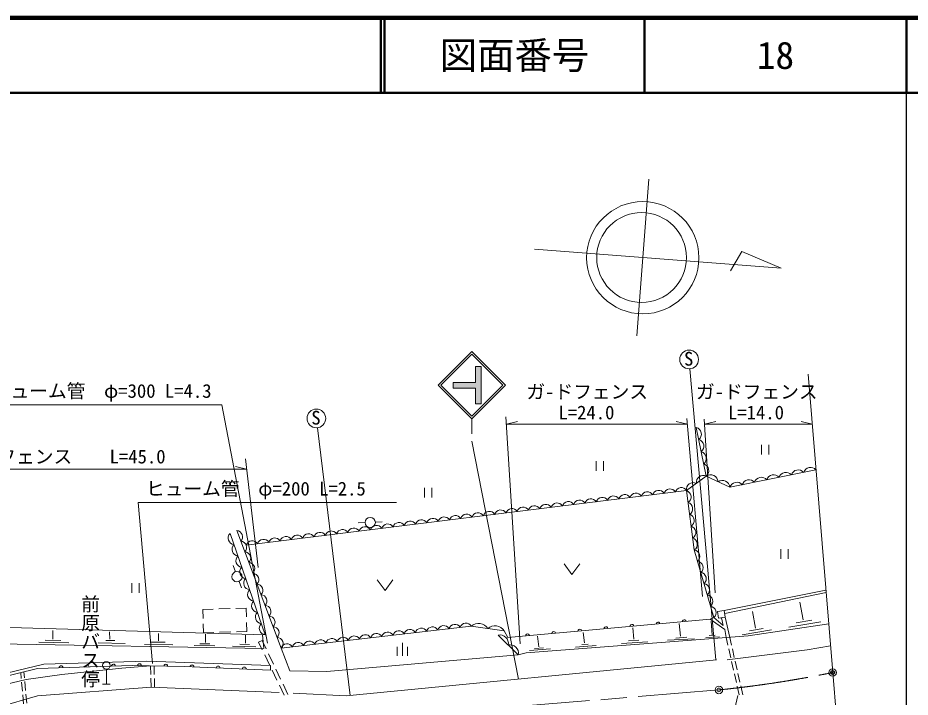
# Model space of a CAD drawing. Units: millimetres, scale not verified. Extents: x 40000 to 680000, y 20000 to 380000.
# Drawn here: x 460240 to 579500, y 289242 to 380000 of the extents above; entities that cross this region are included whole.
import ezdxf
from ezdxf.enums import TextEntityAlignment as Align

# ---------------------------------------------------------------- set-up
doc = ezdxf.new("R2010")
doc.units = ezdxf.units.MM
doc.header["$LTSCALE"] = 1000
doc.header["$PDMODE"] = 32
doc.header["$PDSIZE"] = 500
doc.linetypes.add('CHAIN', pattern=[18.5, 12, -1.5, 3.5, -1.5])
for name, color, linetype, lineweight in [('M-BGD', 7, 'Continuous', 13), ('M-BMK', 2, 'CHAIN', 13), ('M-BMK-SRVR', 3, 'Continuous', 13), ('M-STR-HTXT', 7, 'Continuous', 13), ('M-STR-STRC', 7, 'Continuous', 13), ('M-TTL', 2, 'Continuous', 140), ('M-TTL-BAND', 7, 'Continuous', 25), ('M-TTL-LINE', 7, 'Continuous', 50)]:
    doc.layers.add(name, color=color, linetype=linetype, lineweight=lineweight)
doc.layers.add('M-OTRS', color=6, linetype='Continuous')
doc.layers.add('M-TTL-TXT', color=7, linetype='Continuous')
doc.styles.add('@ＭＳ ゴシック', font='')
doc.styles.add('ＭＳ ゴシック', font='')
doc.styles.get('@ＭＳ ゴシック').set_extended_font_data('@MS Gothic')
doc.styles.get('ＭＳ ゴシック').set_extended_font_data('MS Gothic')

msp = doc.modelspace()

# ---------------------------------------------------------------- hatches: boundary and pattern name
at = {"layer": 'M-STR-STRC'}
msp.add_hatch(color=256, dxfattribs=at).paths.add_polyline_path([(518418, 331290), (521418, 331290), (521418, 333415), (522168, 333415), (522168, 328415), (521418, 328415), (521418, 330540), (518418, 330540)])

# ---------------------------------------------------------------- linework, layer by layer
at = {"layer": 'M-BGD'}
for p, q in [((550054, 333112), (553508, 294237)), ((500299, 325245), (504657, 289450)), ((552243, 318778), (550921, 325286)), ((559644, 322967), (559644, 321667)), ((560619, 321667), (560619, 322967)), ((537546, 320792), (537546, 319492)), ((538521, 319492), (538521, 320792)), ((514585, 317202), (514585, 315902)), ((515560, 315902), (515560, 317202)), ((505742, 312527), (506654, 312572)), ((508016, 312640), (508929, 312686)), ((488606, 311109), (493294, 297574)), ((562218, 309033), (562218, 307733)), ((563193, 307733), (563193, 309033)), ((489015, 306848), (489329, 305990)), ((533250, 307041), (534300, 305641)), ((534300, 305641), (535350, 307041)), ((475491, 304463), (475491, 303163)), ((476466, 303163), (476466, 304463)), ((489799, 304710), (490113, 303852)), ((508275, 304911), (509325, 303511)), ((509325, 303511), (510375, 304911)), ((554655, 300819), (568239, 303527)), ((554720, 300410), (568264, 303220)), ((565219, 299573), (564770, 301929)), ((484961, 300954), (486354, 300999)), ((484961, 300954), (484999, 299771)), ((487104, 301023), (488603, 301070)), ((489353, 301094), (490746, 301139)), ((490746, 301139), (490784, 299955)), ((553741, 300674), (554655, 300819)), ((553883, 299780), (553741, 300674)), ((554655, 300819), (554797, 299925)), ((558830, 298457), (558413, 300703)), ((552783, 299645), (525749, 297207)), ((553258, 299882), (552783, 299645)), ((552783, 299645), (554713, 298263)), ((553043, 297553), (552903, 299410)), ((554526, 298830), (553258, 299882)), ((554797, 299925), (553883, 299780)), ((554272, 299841), (554526, 298830)), ((554797, 299925), (555398, 297232)), ((564272, 299178), (566349, 299520)), ((493294, 297574), (434805, 299206)), ((464905, 297010), (464896, 298150)), ((485023, 299022), (485060, 297839)), ((490808, 299206), (490845, 298023)), ((542586, 296997), (542450, 298491)), ((548820, 297367), (548636, 299103)), ((554713, 298263), (554911, 297195)), ((557050, 297589), (560951, 298238)), ((557831, 297418), (568610, 299031)), ((558050, 298089), (559864, 298413)), ((563273, 298604), (567568, 299318)), ((472523, 296973), (472510, 297946)), ((479047, 296766), (479055, 297756)), ((485060, 297839), (486454, 297883)), ((485299, 296522), (485311, 297673)), ((487203, 297907), (488702, 297955)), ((489452, 297979), (490845, 298023)), ((490678, 296474), (490687, 297534)), ((493122, 295730), (492923, 297585)), ((527123, 294912), (524438, 297521)), ((525749, 297207), (525250, 298101)), ((528165, 295156), (557831, 297418)), ((529892, 295952), (529690, 297389)), ((535962, 296500), (535804, 297858)), ((547067, 296833), (550696, 297052)), ((548180, 297131), (549662, 297245)), ((552205, 297191), (553997, 297320)), ((552630, 297456), (553460, 297535)), ((555146, 296166), (554911, 297195)), ((555628, 296206), (555398, 297232)), ((435517, 296782), (493122, 295730)), ((463038, 296589), (467035, 296511)), ((463871, 296844), (465992, 296826)), ((470959, 296500), (474574, 296408)), ((472010, 296828), (473194, 296802)), ((477188, 296275), (480975, 296249)), ((478065, 296608), (479914, 296573)), ((483821, 296142), (486550, 296078)), ((484569, 296382), (485895, 296370)), ((488925, 296053), (492028, 295965)), ((489907, 296316), (491213, 296290)), ((492408, 296608), (492905, 296801)), ((492408, 296608), (492913, 295563)), ((492905, 296801), (493429, 295698)), ((495444, 295792), (496614, 292742)), ((510934, 294746), (510934, 295971)), ((511634, 294746), (511634, 296496)), ((512334, 294746), (512334, 295971)), ((529304, 295741), (530488, 295847)), ((534761, 295912), (537539, 296123)), ((535602, 296263), (536461, 296333)), ((540903, 296427), (544427, 296646)), ((541867, 296778), (543217, 296874)), ((565753, 295558), (568852, 296086)), ((493239, 294888), (493891, 293537)), ((493751, 295020), (494394, 293666)), ((501531, 292663), (527123, 294912)), ((527123, 294912), (528165, 295156)), ((528621, 295487), (531434, 295706)), ((555048, 294227), (565753, 295558)), ((555523, 294509), (555257, 295679)), ((556001, 294548), (555738, 295718)), ((448890, 290059), (463727, 293645)), ((463727, 293645), (477501, 294040)), ((474136, 293127), (477981, 293430)), ((477501, 294040), (493990, 293454)), ((477981, 293430), (478006, 292262)), ((478462, 293421), (478479, 292248)), ((493990, 293454), (493998, 292858)), ((504142, 289399), (553609, 294247)), ((555901, 292851), (555634, 294021)), ((556374, 292889), (556111, 294060)), ((449223, 289691), (462853, 293075)), ((460701, 291754), (460632, 292524)), ((461128, 291824), (461056, 292629)), ((461366, 291598), (466139, 292289)), ((466139, 292289), (474136, 293127)), ((472070, 290980), (472070, 292980)), ((494218, 292862), (494870, 291511)), ((494716, 292988), (495360, 291633)), ((496614, 292742), (501531, 292663)), ((556278, 291194), (556012, 292364)), ((556747, 291230), (556484, 292401)), ((448266, 288579), (461366, 291598)), ((460853, 290061), (460746, 291256)), ((461280, 290131), (461173, 291326)), ((478016, 291762), (478041, 290594)), ((478486, 291748), (478503, 290575)), ((462853, 289409), (478041, 290594)), ((471570, 290980), (472570, 290980)), ((478041, 290594), (495160, 289864)), ((495196, 290836), (495849, 289485)), ((495682, 290956), (496326, 289601)), ((556656, 289536), (556389, 290706)), ((557120, 289572), (556857, 290743)), ((447891, 285178), (462853, 289409)), ((461005, 288367), (460898, 289563)), ((461433, 288438), (461325, 289633)), ((497039, 289774), (504142, 289399))]:
    msp.add_line(p, q, dxfattribs=at)
for points in [[(566915, 319594), (555408, 317282), (552243, 318778), (549620, 316838), (490768, 309546)], [(553258, 299882), (550651, 308913), (549620, 316838)], [(525250, 298101), (520847, 298731), (495444, 295792), (489489, 311495)], [(493998, 292858), (482475, 293344), (475509, 293477), (462853, 293075)]]:
    msp.add_lwpolyline(points, dxfattribs=at)
for centre, radius in [((549957, 334358), 1250), ((500138, 326485), 1250), ((507337, 312569), 683), ((489529, 305337), 683), ((472070, 293480), 500)]:
    msp.add_circle(centre, radius, dxfattribs=at)
for centre, radius, start, end in [((550656, 324385), 939, 309.35341, 73.60015), ((550986, 322758), 939, 309.35341, 73.60015), ((551317, 321131), 939, 309.35341, 73.60015), ((551647, 319504), 939, 309.35341, 73.60015), ((566182, 318985), 953, 39.73825, 162.98546), ((551834, 317959), 915, 63.45113, 189.50349), ((552813, 317937), 1016, 5.23229, 124.18795), ((559607, 317664), 953, 39.73825, 162.98546), ((561251, 317994), 953, 39.73825, 162.98546), ((562894, 318325), 953, 39.73825, 162.98546), ((564538, 318655), 953, 39.73825, 162.98546), ((548905, 316419), 828, 30.40184, 163.72549), ((550522, 316990), 915, 63.45113, 189.50349), ((554396, 317190), 1016, 5.23229, 124.18795), ((556319, 317003), 953, 39.73825, 162.98546), ((557963, 317334), 953, 39.73825, 162.98546), ((539851, 315298), 828, 30.40184, 163.72549), ((541360, 315484), 828, 30.40184, 163.72549), ((542869, 315671), 828, 30.40184, 163.72549), ((544378, 315858), 828, 30.40184, 163.72549), ((545887, 316045), 828, 30.40184, 163.72549), ((547396, 316232), 828, 30.40184, 163.72549), ((549337, 315996), 889, 303.35412, 71.47314), ((530797, 314176), 828, 30.40184, 163.72549), ((532306, 314363), 828, 30.40184, 163.72549), ((533815, 314550), 828, 30.40184, 163.72549), ((535324, 314737), 828, 30.40184, 163.72549), ((536833, 314924), 828, 30.40184, 163.72549), ((538342, 315111), 828, 30.40184, 163.72549), ((549543, 314411), 889, 303.35412, 71.47314), ((520234, 312867), 828, 30.40184, 163.72549), ((521743, 313054), 828, 30.40184, 163.72549), ((523252, 313241), 828, 30.40184, 163.72549), ((524761, 313428), 828, 30.40184, 163.72549), ((526270, 313615), 828, 30.40184, 163.72549), ((527779, 313802), 828, 30.40184, 163.72549), ((529288, 313989), 828, 30.40184, 163.72549), ((549750, 312825), 889, 303.35412, 71.47314), ((511180, 311745), 828, 30.40184, 163.72549), ((512689, 311932), 828, 30.40184, 163.72549), ((514198, 312119), 828, 30.40184, 163.72549), ((515707, 312306), 828, 30.40184, 163.72549), ((517216, 312493), 828, 30.40184, 163.72549), ((518725, 312680), 828, 30.40184, 163.72549), ((489449, 310663), 833, 314.31544, 87.2185), ((502126, 310623), 828, 30.40184, 163.72549), ((503635, 310810), 828, 30.40184, 163.72549), ((505144, 310997), 828, 30.40184, 163.72549), ((506653, 311184), 828, 30.40184, 163.72549), ((508162, 311371), 828, 30.40184, 163.72549), ((509671, 311558), 828, 30.40184, 163.72549), ((549956, 311240), 889, 303.35412, 71.47314), ((489229, 310483), 883, 134.81876, 263.38718), ((491562, 309314), 828, 30.40184, 163.72549), ((493071, 309501), 828, 30.40184, 163.72549), ((494580, 309688), 828, 30.40184, 163.72549), ((496090, 309875), 828, 30.40184, 163.72549), ((497599, 310062), 828, 30.40184, 163.72549), ((499108, 310249), 828, 30.40184, 163.72549), ((500617, 310436), 828, 30.40184, 163.72549), ((550162, 309655), 889, 303.35412, 71.47314), ((489750, 308979), 883, 134.81876, 263.38718), ((489990, 309235), 833, 314.31544, 87.2185), ((550519, 308059), 864, 310.99936, 81.20227), ((490271, 307475), 883, 134.81876, 263.38718), ((490532, 307808), 833, 314.31544, 87.2185), ((490791, 305971), 883, 134.81876, 263.38718), ((491073, 306380), 833, 314.31544, 87.2185), ((550953, 306554), 864, 310.99936, 81.20227), ((491614, 304953), 833, 314.31544, 87.2185), ((551388, 305049), 864, 310.99936, 81.20227), ((491312, 304467), 883, 134.81876, 263.38718), ((492155, 303526), 833, 314.31544, 87.2185), ((551822, 303544), 864, 310.99936, 81.20227), ((491833, 302963), 883, 134.81876, 263.38718), ((492697, 302098), 833, 314.31544, 87.2185), ((492354, 301460), 883, 134.81876, 263.38718), ((552257, 302039), 864, 310.99936, 81.20227), ((492875, 299956), 883, 134.81876, 263.38718), ((493238, 300671), 833, 314.31544, 87.2185), ((552691, 300534), 864, 310.99936, 81.20227), ((493779, 299243), 833, 314.31544, 87.2185), ((549297, 299330), 250, 5.15161, 185.15161), ((493396, 298452), 883, 134.81876, 263.38718), ((494321, 297816), 833, 314.31544, 87.2185), ((512664, 297467), 816, 29.36945, 163.82977), ((514159, 297640), 816, 29.36945, 163.82977), ((515653, 297813), 816, 29.36945, 163.82977), ((517147, 297986), 816, 29.36945, 163.82977), ((518642, 298158), 816, 29.36945, 163.82977), ((520136, 298331), 816, 29.36945, 163.82977), ((521808, 297597), 1486, 33.4338, 130.28072), ((524009, 297282), 1486, 33.4338, 130.28072), ((535354, 298073), 250, 5.15161, 185.15161), ((538840, 298388), 250, 5.15161, 185.15161), ((542326, 298702), 250, 5.15161, 185.15161), ((545811, 299016), 250, 5.15161, 185.15161), ((494862, 296388), 833, 314.31544, 87.2185), ((502204, 296257), 816, 29.36945, 163.82977), ((503699, 296430), 816, 29.36945, 163.82977), ((505193, 296603), 816, 29.36945, 163.82977), ((506687, 296775), 816, 29.36945, 163.82977), ((508181, 296948), 816, 29.36945, 163.82977), ((509676, 297121), 816, 29.36945, 163.82977), ((511170, 297294), 816, 29.36945, 163.82977), ((524673, 296420), 1126, 349.60209, 102.05607), ((528382, 297445), 250, 5.15161, 185.15161), ((531868, 297759), 250, 5.15161, 185.15161), ((496227, 295565), 816, 29.36945, 163.82977), ((497721, 295738), 816, 29.36945, 163.82977), ((499216, 295911), 816, 29.36945, 163.82977), ((500710, 296084), 816, 29.36945, 163.82977), ((526015, 295115), 1126, 349.60209, 102.05607), ((466015, 293176), 250, 1.8198, 181.8198), ((469513, 293287), 250, 1.8198, 181.8198), ((473011, 293398), 250, 1.8198, 181.8198), ((476510, 293458), 250, 358.90531, 178.90531), ((480009, 293391), 250, 358.90531, 178.90531), ((483508, 293301), 250, 357.58256, 177.58256), ((487005, 293153), 250, 357.58256, 177.58256), ((490501, 293006), 250, 357.58256, 177.58256)]:
    msp.add_arc(centre, radius, start, end, dxfattribs=at)
at = {"layer": 'M-BMK'}
msp.add_line((469387, 283231), (553939, 290206), dxfattribs=at)
msp.add_arc((538411, 442793), 153375, 275.81058, 281.55945, dxfattribs=at)
at = {"layer": 'M-BMK-SRVR'}
for p, q in [((569145, 292528), (565861, 332378)), ((572294, 254318), (569145, 292528))]:
    msp.add_line(p, q, dxfattribs=at)
for centre in [(569145, 292528), (553939, 290206)]:
    msp.add_circle(centre, 500, dxfattribs=at)
for p in [(569145, 292528), (553939, 290206)]:
    msp.add_point(p, dxfattribs=at)
at = {"layer": 'M-OTRS'}
msp.add_point((569145, 292528), dxfattribs=at)
at = {"layer": 'M-STR-HTXT'}
for p, q in [((455693, 328306), (487487, 328306)), ((487487, 328306), (493619, 296453)), ((525467, 326697), (527377, 296344)), ((525530, 325693), (527030, 326068)), ((525530, 325693), (549741, 325693)), ((549741, 325693), (548241, 326068)), ((549672, 326490), (551749, 302669)), ((553421, 303183), (551979, 326401)), ((552023, 325693), (553523, 326068)), ((552023, 325693), (566412, 325693)), ((566412, 325693), (564912, 326068)), ((490651, 321065), (492375, 306546)), ((445225, 319682), (490815, 319682)), ((490815, 319682), (489315, 320057)), ((476301, 315249), (510857, 315249)), ((476301, 315249), (478235, 293726)), ((547346, 249630), (556449, 289450))]:
    msp.add_line(p, q, dxfattribs=at)
at = {"layer": 'M-STR-STRC'}
for p, q in [((544571, 358466), (542961, 337528)), ((529309, 349108), (562241, 346577)), ((557023, 348790), (555476, 346219)), ((562241, 346577), (557023, 348790)), ((516419, 330916), (520919, 335416)), ((525419, 330915), (520919, 335416)), ((516772, 330916), (520919, 335062)), ((525065, 330915), (520919, 335062)), ((522168, 333415), (521418, 333415)), ((521418, 331290), (521418, 333415)), ((522168, 328415), (522168, 333415)), ((516419, 330916), (520919, 326415)), ((516772, 330916), (520919, 326768)), ((518418, 330540), (518418, 331290)), ((521418, 331290), (518418, 331290)), ((521418, 330540), (518418, 330540)), ((520919, 326768), (525065, 330915)), ((520919, 326415), (525419, 330915)), ((521418, 328415), (521418, 330540)), ((522168, 328415), (521418, 328415)), ((520919, 326415), (520919, 324415)), ((520919, 323427), (527169, 291656))]:
    msp.add_line(p, q, dxfattribs=at)
for centre, radius in [((543763, 347955), 7500), ((543606, 347976), 6000)]:
    msp.add_circle(centre, radius, dxfattribs=at)
at = {"layer": 'M-TTL'}
msp.add_line((680000, 380000), (40000, 380000), dxfattribs=at)
at = {"layer": 'M-TTL-BAND'}
msp.add_line((579000, 20000), (579000, 370000), dxfattribs=at)
at = {"layer": 'M-TTL-LINE'}
for p, q in [((508747, 380000), (508747, 370000)), ((509247, 380000), (509247, 370000)), ((543997, 380000), (543997, 370000)), ((579000, 380000), (579000, 370000)), ((40000, 370000), (680000, 370000))]:
    msp.add_line(p, q, dxfattribs=at)

# ---------------------------------------------------------------- texts
at = {"layer": 'M-BGD', "style": 'ＭＳ ゴシック'}
for p in [(549278, 332984), (499459, 325112)]:
    msp.add_text('S', height=1833, dxfattribs=at).set_placement(p, align=Align.BOTTOM_LEFT)
at = {"layer": 'M-BGD', "style": '@ＭＳ ゴシック'}
msp.add_text('前原バス停', height=1833, rotation=270, dxfattribs=at).set_placement((468465, 302942), align=Align.BOTTOM_LEFT)
at = {"layer": 'M-STR-HTXT', "style": 'ＭＳ ゴシック'}
for s, p in [('ヒューム管\u3000φ=300 L=4.3', (456764, 328685)), ('ガ-ドフェンス', (528218, 328581)), ('ガ-ドフェンス', (550883, 328581)), ('L=24.0', (532490, 325811)), ('L=14.0', (555155, 325811)), ('ガ-ドフェンス\u3000\u3000L=45.0', (451255, 319918)), ('ヒューム管\u3000φ=200 L=2.5', (477373, 315628))]:
    msp.add_text(s, height=1833, dxfattribs=at).set_placement(p, align=Align.BOTTOM_LEFT)
at = {"layer": 'M-TTL-TXT', "style": 'ＭＳ ゴシック'}
for s, p in [('図面番号', (526622, 375000)), ('18', (561497, 375000))]:
    msp.add_text(s, height=3666, dxfattribs=at).set_placement(p, align=Align.MIDDLE_CENTER)

doc.saveas('drawing.dxf')
